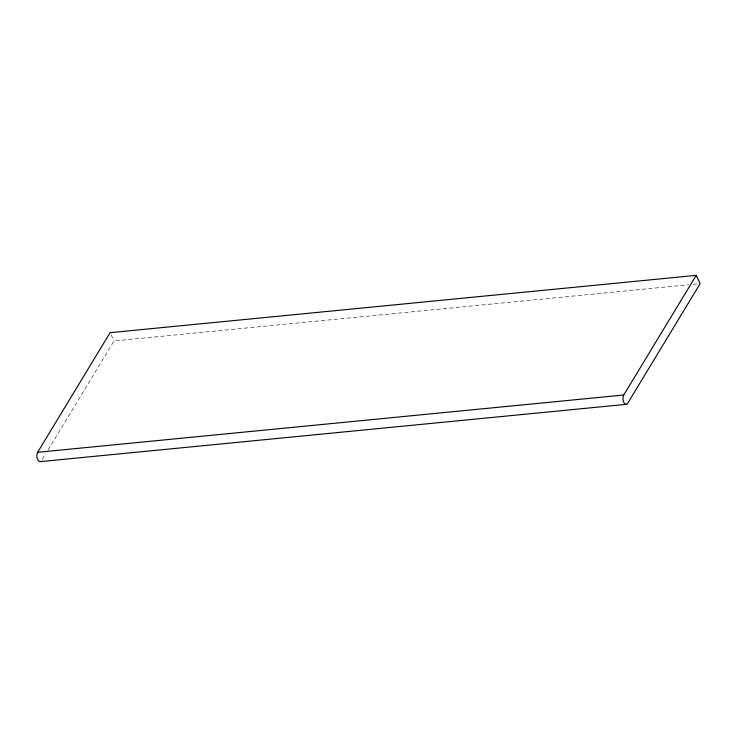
<?xml version="1.0" encoding="UTF-8"?>
<svg xmlns="http://www.w3.org/2000/svg" width="737" height="737" viewBox="0 0 737 737"><rect width="100%" height="100%" fill="white"/><g stroke="black" fill="none" stroke-linecap="round" stroke-linejoin="round"><path stroke-width="0.55" stroke-dasharray="3.69 2.76" d="M42.184 459.593L45.749 453.706M48.126 449.791L114.042 340.945L688.699 284.768M693.277 284.316L697.856 283.874M111.075 334.736L114.042 340.945"/><path stroke-width="1.11" d="M41.023 461.261A5.251 2.736 84.4 0 1 37.44 459.077A5.251 2.736 84.4 0 1 37.642 452.297L110.089 332.673L696.207 275.371L700.15 283.644L627.703 403.277A5.251 2.736 84.4 0 1 623.788 402.338A5.251 2.736 84.4 0 1 623.76 394.995L696.207 275.371M37.642 452.297L623.76 394.995M40.36 461.62L626.468 404.318"/></g></svg>
